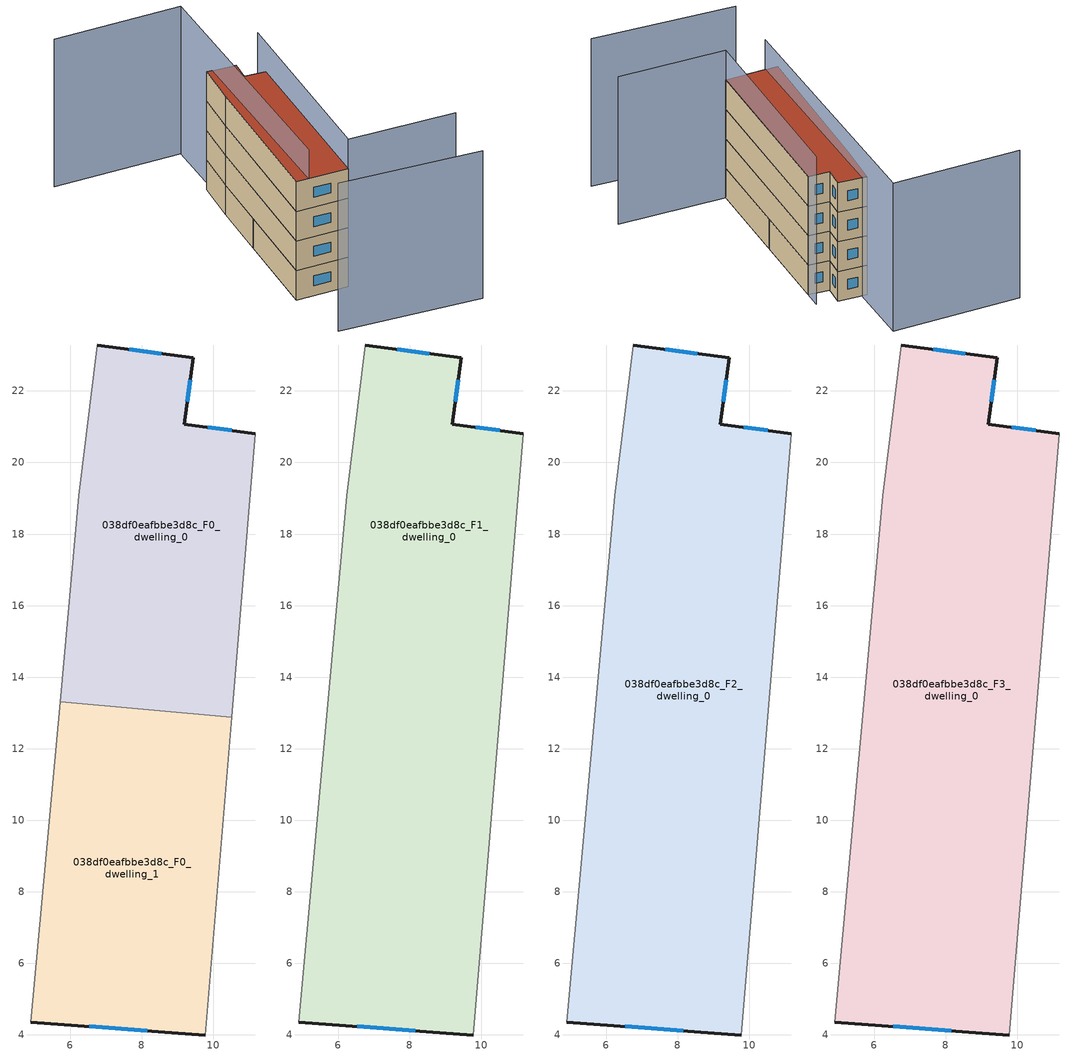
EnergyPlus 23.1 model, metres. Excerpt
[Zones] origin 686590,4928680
038df0eafbbe3d8c_F0_dwelling_0
 floor ground (EU_floor_Construction): 9.44,22.92 9.19,21.07 11.17,20.8 10.52,12.88 5.72,13.32 6.24,19.07 6.76,23.28 z0
 wall outside (EU_wall_Construction): 11.17,20.8 9.19,21.07 9.44,22.92 6.76,23.28 z0:3
 wall adiabatic (EU_wall_Construction): 10.52,12.88 11.17,20.8 / 6.76,23.28 6.24,19.07 5.72,13.32 z0:3
 wall to 038df0eafbbe3d8c_F0_dwelling_1 (EU_wall_Construction): 5.72,13.32 10.52,12.88 z0:3
 window (EU_Window_Construction): 9.28,21.69 9.36,22.31 / 10.51,20.89 9.85,20.98 / 8.55,23.04 7.66,23.16 z1:2
038df0eafbbe3d8c_F0_dwelling_1
 floor ground (EU_floor_Construction): 10.52,12.88 9.78,4 4.9,4.36 5.72,13.32 z0
 wall outside (EU_wall_Construction): 4.9,4.36 9.78,4 z0:3
 wall adiabatic (EU_wall_Construction): 9.78,4 10.52,12.88 / 5.72,13.32 4.9,4.36 z0:3
 window (EU_Window_Construction): 6.53,4.24 8.16,4.11 z1:2
038df0eafbbe3d8c_F1_dwelling_0
 floor to 038df0eafbbe3d8c_F0_dwelling_0 (EU_floor_Construction): 9.44,22.92 9.19,21.07 11.17,20.8 10.52,12.88 5.72,13.32 6.24,19.07 6.76,23.28 z3
 floor to 038df0eafbbe3d8c_F0_dwelling_1 (EU_floor_Construction): 10.52,12.88 9.78,4 4.9,4.36 5.72,13.32 z3
 wall outside (EU_wall_Construction): 11.17,20.8 9.19,21.07 9.44,22.92 6.76,23.28 / 4.9,4.36 9.78,4 z3:6
 wall adiabatic (EU_wall_Construction): 9.78,4 11.17,20.8 / 6.76,23.28 6.24,19.07 4.9,4.36 z3:6
 window (EU_Window_Construction): 8.55,23.04 7.66,23.16 / 9.28,21.69 9.36,22.31 / 10.51,20.89 9.85,20.98 / 6.53,4.24 8.16,4.11 z4:5
038df0eafbbe3d8c_F2_dwelling_0
 floor to 038df0eafbbe3d8c_F1_dwelling_0 (EU_floor_Construction): 9.44,22.92 9.19,21.07 11.17,20.8 9.78,4 4.9,4.36 6.24,19.07 6.76,23.28 z6
 wall outside (EU_wall_Construction): 11.17,20.8 9.19,21.07 9.44,22.92 6.76,23.28 / 4.9,4.36 9.78,4 z6:9
 wall adiabatic (EU_wall_Construction): 9.78,4 11.17,20.8 / 6.76,23.28 6.24,19.07 4.9,4.36 z6:9
 window (EU_Window_Construction): 8.55,23.04 7.66,23.16 / 9.28,21.69 9.36,22.31 / 10.51,20.89 9.85,20.98 / 6.53,4.24 8.16,4.11 z7:8
038df0eafbbe3d8c_F3_dwelling_0
 floor to 038df0eafbbe3d8c_F2_dwelling_0 (EU_floor_Construction): 9.44,22.92 9.19,21.07 11.17,20.8 9.78,4 4.9,4.36 6.24,19.07 6.76,23.28 z9
 wall outside (EU_wall_Construction): 11.17,20.8 9.19,21.07 9.44,22.92 6.76,23.28 / 4.9,4.36 9.78,4 z9:12
 wall adiabatic (EU_wall_Construction): 9.78,4 11.17,20.8 / 6.76,23.28 6.24,19.07 4.9,4.36 z9:12
 window (EU_Window_Construction): 8.55,23.04 7.66,23.16 / 9.28,21.69 9.36,22.31 / 10.51,20.89 9.85,20.98 / 6.53,4.24 8.16,4.11 z10:11
 roof outside (EU_roof_Construction): 9.78,4 11.17,20.8 9.19,21.07 9.44,22.92 6.76,23.28 6.24,19.07 4.9,4.36 z12
shading: 5.61,-1.66 18.94,-3.22 / 19.88,3.16 9.78,4 / 9.78,4 11.31,22.5 / -4.35,30.14 7.64,29.37 / 7.64,29.37 6.04,4.25 z0:15
[Building]
EU S2 Campaign: North Axis=0; Terrain=City; Solar Distribution=FullExterior
[Site:Location]
Bologna: Latitude=44.5; Longitude=11.25; Time Zone=1; Elevation=37
[SizingPeriod:WeatherFileDays]
AnnualSizingPeriod: Begin Month=1; Begin Day of Month=1; End Month=12; End Day of Month=31; Day of Week for Start Day=Monday; Use Weather File Daylight Saving Period=No; Use Weather File Rain and Snow Indicators=No
[MATERIAL]
EU_InternalMass_Material: Roughness=MediumRough; Thickness=0.1; Conductivity=1; Density=1800; Specific Heat=900; Thermal Absorptance=0.9; Solar Absorptance=0.7; Visible Absorptance=0.7
[MATERIAL:NOMASS] Roughness=MediumRough; Thermal Absorptance=0.9; Solar Absorptance=0.7; Visible Absorptance=0.7
Name | Thermal Resistance
EU_wall_NoMass | 0.937881
EU_roof_NoMass | 0.548572
EU_floor_NoMass | 0.71348
[WINDOWMATERIAL:SIMPLEGLAZINGSYSTEM]
EU_Window_SimpleGlazing: UFactor=4.25633; Solar Heat Gain Coefficient=0.85; Visible Transmittance=0.85
[CONSTRUCTION]
EU_wall_Construction: EU_wall_NoMass
EU_roof_Construction: EU_roof_NoMass
EU_floor_Construction: EU_floor_NoMass
EU_InternalMass_Construction: EU_InternalMass_Material
EU_Window_Construction: EU_Window_SimpleGlazing
[ZONE] Type=1; Multiplier=1; Ceiling Height=autocalculate; Floor Area=autocalculate; Part of Total Floor Area=Yes
Name | Volume
038df0eafbbe3d8c_F0_dwelling_0 | 130.474
038df0eafbbe3d8c_F1_dwelling_0 | 260.933
038df0eafbbe3d8c_F2_dwelling_0; 038df0eafbbe3d8c_F3_dwelling_0 | 260.938
038df0eafbbe3d8c_F0_dwelling_1 | 130.469
[INTERNALMASS] Construction=EU_InternalMass_Construction
Name | Zone or ZoneList | Surface Area
038df0eafbbe3d8c_F0_dwelling_0_EU_InternalMass | 038df0eafbbe3d8c_F0_dwelling_0 | 43.4914
038df0eafbbe3d8c_F0_dwelling_1_EU_InternalMass | 038df0eafbbe3d8c_F0_dwelling_1 | 43.4895
038df0eafbbe3d8c_F1_dwelling_0_EU_InternalMass | 038df0eafbbe3d8c_F1_dwelling_0 | 86.9794
038df0eafbbe3d8c_F2_dwelling_0_EU_InternalMass | 038df0eafbbe3d8c_F2_dwelling_0 | 86.9794
038df0eafbbe3d8c_F3_dwelling_0_EU_InternalMass | 038df0eafbbe3d8c_F3_dwelling_0 | 86.9794
[OTHEREQUIPMENT] Fuel Type=Electricity; Design Level Calculation Method=Watts/Area; Power per Zone Floor Area=1; Fraction Latent=0; Fraction Radiant=0; Fraction Lost=0; Carbon Dioxide Generation Rate=0; EndUse Subcategory=EU_Step8_InternalGains
Name | Zone or ZoneList or Space or SpaceList | Schedule
EU_Step8_InternalGain_038df0eafbbe3d8c_F0_dwelling_0_f000 | 038df0eafbbe3d8c_F0_dwelling_0 | EU_Step8_GainSchedule_038df0eafbbe3d8c_F0_dwelling_0_f000
EU_Step8_InternalGain_038df0eafbbe3d8c_F0_dwelling_1_f000 | 038df0eafbbe3d8c_F0_dwelling_1 | EU_Step8_GainSchedule_038df0eafbbe3d8c_F0_dwelling_1_f000
EU_Step8_InternalGain_038df0eafbbe3d8c_F1_dwelling_0_f000 | 038df0eafbbe3d8c_F1_dwelling_0 | EU_Step8_GainSchedule_038df0eafbbe3d8c_F1_dwelling_0_f000
EU_Step8_InternalGain_038df0eafbbe3d8c_F2_dwelling_0_f000 | 038df0eafbbe3d8c_F2_dwelling_0 | EU_Step8_GainSchedule_038df0eafbbe3d8c_F2_dwelling_0_f000
EU_Step8_InternalGain_038df0eafbbe3d8c_F3_dwelling_0_f000 | 038df0eafbbe3d8c_F3_dwelling_0 | EU_Step8_GainSchedule_038df0eafbbe3d8c_F3_dwelling_0_f000
[ZONEVENTILATION:DESIGNFLOWRATE] Schedule=EU_AlwaysOn; Design Flow Rate Calculation Method=AirChanges/Hour; Air Changes per Hour=0.687892; Ventilation Type=Natural; Fan Pressure Rise=0; Fan Total Efficiency=1; Constant Term Coefficient=1; Temperature Term Coefficient=0; Velocity Term Coefficient=0; Velocity Squared Term Coefficient=0; Minimum Indoor Temperature=-100; Maximum Indoor Temperature=100; Delta Temperature=-100; Minimum Outdoor Temperature=-100; Maximum Outdoor Temperature=100; Maximum Wind Speed=40
Name | Zone or ZoneList or Space or SpaceList
EU_ConstantAir_038df0eafbbe3d8c_F0_dwelling_0 | 038df0eafbbe3d8c_F0_dwelling_0
EU_ConstantAir_038df0eafbbe3d8c_F0_dwelling_1 | 038df0eafbbe3d8c_F0_dwelling_1
EU_ConstantAir_038df0eafbbe3d8c_F1_dwelling_0 | 038df0eafbbe3d8c_F1_dwelling_0
EU_ConstantAir_038df0eafbbe3d8c_F2_dwelling_0 | 038df0eafbbe3d8c_F2_dwelling_0
EU_ConstantAir_038df0eafbbe3d8c_F3_dwelling_0 | 038df0eafbbe3d8c_F3_dwelling_0
[HVACTEMPLATE:THERMOSTAT] Constant Heating Setpoint=20; Constant Cooling Setpoint=50
EU_HeatOnly_038df0eafbbe3d8c_F0_dwelling_0; EU_HeatOnly_038df0eafbbe3d8c_F0_dwelling_1; EU_HeatOnly_038df0eafbbe3d8c_F1_dwelling_0; EU_HeatOnly_038df0eafbbe3d8c_F2_dwelling_0; EU_HeatOnly_038df0eafbbe3d8c_F3_dwelling_0
[HVACTEMPLATE:ZONE:IDEALLOADSAIRSYSTEM] System Availability Schedule=EU_AlwaysOn; Maximum Heating Supply Air Temperature=50; Minimum Cooling Supply Air Temperature=13; Maximum Heating Supply Air Humidity Ratio=0.0156; Minimum Cooling Supply Air Humidity Ratio=0.0077; Heating Limit=NoLimit; Cooling Limit=NoLimit; Heating Availability Schedule=EU_AlwaysOn; Cooling Availability Schedule=EU_CoolingOff; Dehumidification Control Type=ConstantSensibleHeatRatio; Cooling Sensible Heat Ratio=0.7; Dehumidification Setpoint=60; Humidification Control Type=None; Humidification Setpoint=30; Outdoor Air Method=None; Outdoor Air Flow Rate per Person=0.00944; Outdoor Air Flow Rate per Zone Floor Area=0; Outdoor Air Flow Rate per Zone=0; Demand Controlled Ventilation Type=None; Outdoor Air Economizer Type=NoEconomizer; Heat Recovery Type=None; Sensible Heat Recovery Effectiveness=0.7; Latent Heat Recovery Effectiveness=0.65
Name | Template Thermostat
038df0eafbbe3d8c_F0_dwelling_0 | EU_HeatOnly_038df0eafbbe3d8c_F0_dwelling_0
038df0eafbbe3d8c_F0_dwelling_1 | EU_HeatOnly_038df0eafbbe3d8c_F0_dwelling_1
038df0eafbbe3d8c_F1_dwelling_0 | EU_HeatOnly_038df0eafbbe3d8c_F1_dwelling_0
038df0eafbbe3d8c_F2_dwelling_0 | EU_HeatOnly_038df0eafbbe3d8c_F2_dwelling_0
038df0eafbbe3d8c_F3_dwelling_0 | EU_HeatOnly_038df0eafbbe3d8c_F3_dwelling_0
[SIZING:ZONE] Zone Cooling Design Supply Air Temperature Input Method=SupplyAirTemperature; Zone Cooling Design Supply Air Temperature=13; Zone Heating Design Supply Air Temperature Input Method=SupplyAirTemperature; Zone Heating Design Supply Air Temperature=50; Zone Cooling Design Supply Air Humidity Ratio=0.008; Zone Heating Design Supply Air Humidity Ratio=0.008; Cooling Design Air Flow Method=DesignDay; Cooling Design Air Flow Rate=0; Cooling Minimum Air Flow per Zone Floor Area=0.000762; Cooling Minimum Air Flow=0; Cooling Minimum Air Flow Fraction=0.2; Heating Design Air Flow Method=DesignDay; Heating Design Air Flow Rate=0; Heating Maximum Air Flow per Zone Floor Area=0.002032; Heating Maximum Air Flow=0.141576; Heating Maximum Air Flow Fraction=0.3; Account for Dedicated Outdoor Air System=No; Dedicated Outdoor Air System Control Strategy=NeutralSupplyAir; Dedicated Outdoor Air Low Setpoint Temperature for Design=autosize; Dedicated Outdoor Air High Setpoint Temperature for Design=autosize; Zone Load Sizing Method=Sensible Load Only No Latent Load; Zone Latent Cooling Design Supply Air Humidity Ratio Input Method=HumidityRatioDifference; Zone Cooling Design Supply Air Humidity Ratio Difference=0.005; Zone Latent Heating Design Supply Air Humidity Ratio Input Method=HumidityRatioDifference; Zone Humidification Design Supply Air Humidity Ratio Difference=0.005
038df0eafbbe3d8c_F0_dwelling_0; 038df0eafbbe3d8c_F0_dwelling_1; 038df0eafbbe3d8c_F1_dwelling_0; 038df0eafbbe3d8c_F2_dwelling_0; 038df0eafbbe3d8c_F3_dwelling_0
[SCHEDULE:CONSTANT]
Name | Hourly Value
EU_AlwaysOn | 1
EU_CoolingOff | 0
[SCHEDULE:FILE] Column Number=1; Rows to Skip at Top=0; Number of Hours of Data=8760; Column Separator=Comma; Interpolate to Timestep=No; Minutes per Item=60; Adjust Schedule for Daylight Savings=Yes
Name | File
EU_Step8_GainSchedule_038df0eafbbe3d8c_F0_dwelling_0_f000 | ../../schedules/038df0eafbbe3d8c/038df0eafbbe3d8c_F0_dwelling_0_f000_gain.csv
EU_Step8_GainSchedule_038df0eafbbe3d8c_F0_dwelling_1_f000 | ../../schedules/038df0eafbbe3d8c/038df0eafbbe3d8c_F0_dwelling_1_f000_gain.csv
EU_Step8_GainSchedule_038df0eafbbe3d8c_F1_dwelling_0_f000 | ../../schedules/038df0eafbbe3d8c/038df0eafbbe3d8c_F1_dwelling_0_f000_gain.csv
EU_Step8_GainSchedule_038df0eafbbe3d8c_F2_dwelling_0_f000 | ../../schedules/038df0eafbbe3d8c/038df0eafbbe3d8c_F2_dwelling_0_f000_gain.csv
EU_Step8_GainSchedule_038df0eafbbe3d8c_F3_dwelling_0_f000 | ../../schedules/038df0eafbbe3d8c/038df0eafbbe3d8c_F3_dwelling_0_f000_gain.csv
